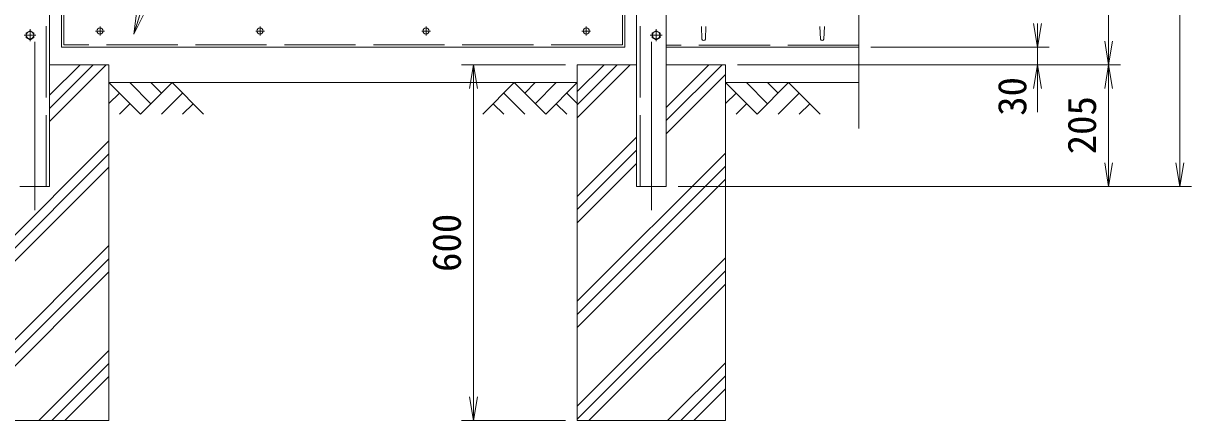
# Model space of a CAD drawing. Units: millimetres, scale not verified. Extents: x -4200 to 4200, y -2970 to 2970.
# Drawn here: x -2646 to -676, y -639 to 31 of the extents above; entities that cross this region are included whole.
import ezdxf
from ezdxf.enums import TextEntityAlignment as Align

# ---------------------------------------------------------------- set-up
doc = ezdxf.new("R2010")
doc.units = ezdxf.units.MM
doc.header["$LTSCALE"] = 20
doc.linetypes.add('DASHED', pattern=[7.5, 6, -1.5])
doc.linetypes.add('USER1', pattern=[50.8, 31.75, -6.35, 6.35, -6.35])
for name, color, linetype, lineweight in [('0-1_D-STR1', 1, 'Continuous', 18), ('0-2_D-BMK', 2, 'USER1', 13), ('0-3_D-STR3', 3, 'Continuous', 13), ('0-4_D-STR4', 7, 'Continuous', 9), ('0-5_D-STR-DIM', 7, 'Continuous', 9), ('0-6_D-BGD', 7, 'Continuous', 9), ('0-7_0', 7, 'Continuous', 9), ('0-8_D-DCR-HCH', 7, 'Continuous', 9), ('0-9_D-STR-TXT', 7, 'Continuous', 9)]:
    doc.layers.add(name, color=color, linetype=linetype, lineweight=lineweight)
doc.styles.add('ＭＳ ゴシック', font='')
doc.styles.get('ＭＳ ゴシック').set_extended_font_data('MS Gothic')

# ---------------------------------------------------------------- blocks, each defined once
blk = doc.blocks.new('_Open')
at = {"layer": '0-7_0'}
blk.add_line((-20, 3.33), (0, 0), dxfattribs=at)
blk.add_lwpolyline([(-20, -3.33), (0, 0), (-20, 0)], dxfattribs=at)

msp = doc.modelspace()

# ---------------------------------------------------------------- linework, layer by layer
at = {"layer": '0-1_D-STR1', "linetype": 'DASHED'}
for p, q in [((-1605.55, -243.63), (-1605.55, 976.37)), ((-2577.55, -4.63), (-2577.55, 957.37)), ((-2607.55, -243.63), (-2607.55, 856.37)), ((-1635.55, -4.63), (-2577.55, -4.63)), ((-1236.55, -5.63), (-1561.55, -5.63))]:
    msp.add_line(p, q, dxfattribs=at)
at = {"layer": '0-1_D-STR1'}
for p, q in [((-2601.55, -243.63), (-2601.55, 856.37)), ((-1501.55, 4.5), (-1502.3, 26)), ((-1495.55, 4.5), (-1494.8, 26)), ((-1301.55, 4.5), (-1302.3, 26)), ((-1295.55, 4.5), (-1294.8, 26)), ((-1236.55, -8.63), (-1561.55, -8.63)), ((-2651.55, -243.63), (-2601.55, -243.63))]:
    msp.add_line(p, q, dxfattribs=at)
for points in [[(-1561.55, -243.63), (-1611.55, -243.63), (-1611.55, 976.37), (-1561.55, 976.37)], [(-1631.55, 961.37), (-1631.55, -8.63), (-2581.55, -8.63), (-2581.55, 961.37)]]:
    msp.add_lwpolyline(points, close=True, dxfattribs=at)
at = {"layer": '0-1_D-STR1', "linetype": 'DASHED'}
msp.add_lwpolyline([(-2577.55, 957.37), (-1635.55, 957.37), (-1635.55, -4.63)], dxfattribs=at)
at = {"layer": '0-1_D-STR1'}
for centre in [(-1498.55, 5.75), (-1298.55, 5.75)]:
    msp.add_arc(centre, 3.25, 202.61986, 337.38014, dxfattribs=at)
at = {"layer": '0-2_D-BMK'}
for p, q in [((-2626.55, 1016.37), (-2626.55, -283.63)), ((-1586.55, 1016.37), (-1586.55, -283.63)), ((-2634.55, 21.37), (-2634.55, 1.37)), ((-2516.55, 25.81), (-2516.55, 10.93)), ((-2246.55, 25.81), (-2246.55, 10.93)), ((-1966.55, 25.81), (-1966.55, 10.93)), ((-1696.55, 25.81), (-1696.55, 10.93)), ((-1578.55, 21.37), (-1578.55, 1.37)), ((-2624.55, 11.37), (-2644.55, 11.37)), ((-2509.11, 18.37), (-2523.99, 18.37)), ((-2239.11, 18.37), (-2253.99, 18.37)), ((-1959.11, 18.37), (-1973.99, 18.37)), ((-1689.11, 18.37), (-1703.99, 18.37)), ((-1568.55, 11.37), (-1588.55, 11.37))]:
    msp.add_line(p, q, dxfattribs=at)
at = {"layer": '0-3_D-STR3'}
for points in [[(-2628.05, 15.12), (-2634.55, 18.87), (-2641.05, 15.12), (-2641.05, 7.61), (-2634.55, 3.86), (-2628.05, 7.61)], [(-1572.05, 15.12), (-1578.55, 18.87), (-1585.05, 15.12), (-1585.05, 7.61), (-1578.55, 3.86), (-1572.05, 7.61)]]:
    msp.add_lwpolyline(points, close=True, dxfattribs=at)
for centre, radius in [((-2516.55, 18.37), 5.25), ((-2246.55, 18.37), 5.25), ((-1966.55, 18.37), 5.25), ((-1696.55, 18.37), 5.25), ((-2634.55, 11.37), 6.25), ((-1578.55, 11.37), 6.25)]:
    msp.add_circle(centre, radius, dxfattribs=at)
at = {"layer": '0-4_D-STR4'}
for p, q in [((-2601.55, -38.63), (-2501.55, -38.63)), ((-2501.55, -38.63), (-2501.55, -638.63)), ((-1711.55, -38.63), (-1711.55, -638.63)), ((-1711.55, -38.63), (-1611.55, -38.63)), ((-1561.55, -38.63), (-1461.55, -38.63)), ((-1461.55, -38.63), (-1461.55, -638.63)), ((-2751.55, -638.63), (-2501.55, -638.63)), ((-1711.55, -638.63), (-1461.55, -638.63))]:
    msp.add_line(p, q, dxfattribs=at)
at = {"layer": '0-5_D-STR-DIM'}
for p, q in [((-695.5, -203.63), (-695.5, 936.37)), ((-815.5, 921.37), (-815.5, 1.37)), ((-1236.55, 414.29), (-1236.55, -145.94)), ((-1216.55, -8.63), (-915.5, -8.63)), ((-1216.55, -8.63), (-915.5, -8.63)), ((-935.5, -8.63), (-935.5, -38.63)), ((-1731.55, -38.63), (-1906.76, -38.63)), ((-1441.55, -38.63), (-795.5, -38.63)), ((-1441.55, -38.63), (-915.5, -38.63)), ((-1441.55, -38.63), (-795.5, -38.63)), ((-1886.76, -78.63), (-1886.76, -598.63)), ((-935.5, -78.63), (-935.5, -118.63)), ((-815.5, -78.63), (-815.5, -203.63)), ((-1541.55, -243.63), (-795.5, -243.63)), ((-1541.55, -243.63), (-675.5, -243.63)), ((-1731.55, -638.63), (-1906.76, -638.63))]:
    msp.add_line(p, q, dxfattribs=at)
at = {"layer": '0-6_D-BGD'}
for p, q in [((-2501.55, -68.63), (-1711.55, -68.63)), ((-1461.55, -68.63), (-1236.55, -68.63))]:
    msp.add_line(p, q, dxfattribs=at)
at = {"layer": '0-8_D-DCR-HCH'}
for p, q in [((-2601.55, -134.11), (-2506.07, -38.63)), ((-2601.55, -112.01), (-2528.17, -38.63)), ((-2601.55, -89.91), (-2550.26, -38.63)), ((-1711.55, -127.99), (-1622.19, -38.63)), ((-1711.55, -105.9), (-1644.28, -38.63)), ((-1711.55, -83.8), (-1666.38, -38.63)), ((-1561.55, -132.67), (-1467.51, -38.63)), ((-1561.55, -110.58), (-1489.6, -38.63)), ((-1561.55, -154.77), (-1461.55, -54.77)), ((-2448.33, -121.84), (-2501.55, -68.63)), ((-2430.6, -104.11), (-2466.07, -68.63)), ((-2395.12, -68.63), (-2448.33, -121.84)), ((-2412.77, -86.46), (-2430.6, -68.63)), ((-2395.12, -68.63), (-2341.91, -121.84)), ((-1817.97, -68.63), (-1871.18, -121.84)), ((-1817.97, -68.63), (-1764.76, -121.84)), ((-1800.23, -86.37), (-1782.5, -68.63)), ((-1782.5, -104.11), (-1747.02, -68.63)), ((-1764.76, -121.84), (-1711.55, -68.63)), ((-1408.33, -121.84), (-1461.55, -68.63)), ((-1390.6, -104.11), (-1426.07, -68.63)), ((-1355.12, -68.63), (-1408.33, -121.84)), ((-1372.77, -86.46), (-1390.6, -68.63)), ((-1355.12, -68.63), (-1301.91, -121.84)), ((-2483.81, -86.37), (-2501.55, -104.03)), ((-2377.38, -86.37), (-2413.02, -121.84)), ((-1835.71, -86.37), (-1800.07, -121.84)), ((-1729.28, -86.37), (-1711.55, -104.03)), ((-1443.81, -86.37), (-1461.55, -104.03)), ((-1337.38, -86.37), (-1373.02, -121.84)), ((-2466.07, -104.11), (-2483.89, -121.84)), ((-2359.65, -104.11), (-2377.47, -121.84)), ((-1853.44, -104.11), (-1835.63, -121.84)), ((-1747.02, -104.11), (-1729.2, -121.84)), ((-1426.07, -104.11), (-1443.89, -121.84)), ((-1319.65, -104.11), (-1337.47, -121.84)), ((-2751.55, -416.69), (-2501.55, -166.69)), ((-1711.55, -260.58), (-1611.55, -160.58)), ((-2751.55, -438.79), (-2501.55, -188.79)), ((-1711.55, -282.67), (-1611.55, -182.67)), ((-1711.55, -437.35), (-1461.55, -187.35)), ((-2751.55, -460.89), (-2501.55, -210.89)), ((-1711.55, -304.77), (-1611.55, -204.77)), ((-1711.55, -459.45), (-1461.55, -209.45)), ((-1711.55, -481.55), (-1461.55, -231.55)), ((-2751.55, -593.47), (-2501.55, -343.47)), ((-2751.55, -615.57), (-2501.55, -365.57)), ((-1711.55, -614.13), (-1461.55, -364.13)), ((-2751.55, -637.66), (-2501.55, -387.66)), ((-1711.55, -636.23), (-1461.55, -386.23)), ((-1691.86, -638.63), (-1461.55, -408.32)), ((-2619.93, -638.63), (-2501.55, -520.24)), ((-2597.84, -638.63), (-2501.55, -542.34)), ((-1559.27, -638.63), (-1461.55, -540.91)), ((-2575.74, -638.63), (-2501.55, -564.44)), ((-1537.18, -638.63), (-1461.55, -563)), ((-1515.08, -638.63), (-1461.55, -585.1))]:
    msp.add_line(p, q, dxfattribs=at)
at = {"layer": '0-9_D-STR-TXT'}
msp.add_lwpolyline([(-2011.42, 142.49), (-2419.45, 142.49), (-2459.08, 14.99)], dxfattribs=at)

# ---------------------------------------------------------------- block references
at = {"layer": '0-5_D-STR-DIM', "xscale": 2, "yscale": 2}
for p, rotation in [((-935.5, -8.63), 270), ((-935.5, -8.63), 270), ((-815.5, -38.63), 270), ((-1886.76, -38.63), 90), ((-935.5, -38.63), 90), ((-815.5, -38.63), 90), ((-815.5, -243.63), 270), ((-695.5, -243.63), 270), ((-1886.76, -638.63), 270)]:
    msp.add_blockref('_Open', p, dxfattribs=dict(at, rotation=rotation))
at = {"layer": '0-9_D-STR-TXT', "xscale": 2, "yscale": 2, "rotation": 252.73639}
msp.add_blockref('_Open', (-2459.67, 13.08), dxfattribs=at)

# ---------------------------------------------------------------- texts
at = {"layer": '0-5_D-STR-DIM', "style": 'ＭＳ ゴシック'}
for s, p in [('30', (-939.85, -124.53)), ('205', (-822.25, -189.48)), ('600', (-1893.51, -387.88))]:
    msp.add_text(s, height=48.09, rotation=90, dxfattribs=at).set_placement(p, align=Align.BOTTOM_LEFT)

doc.saveas('drawing.dxf')
